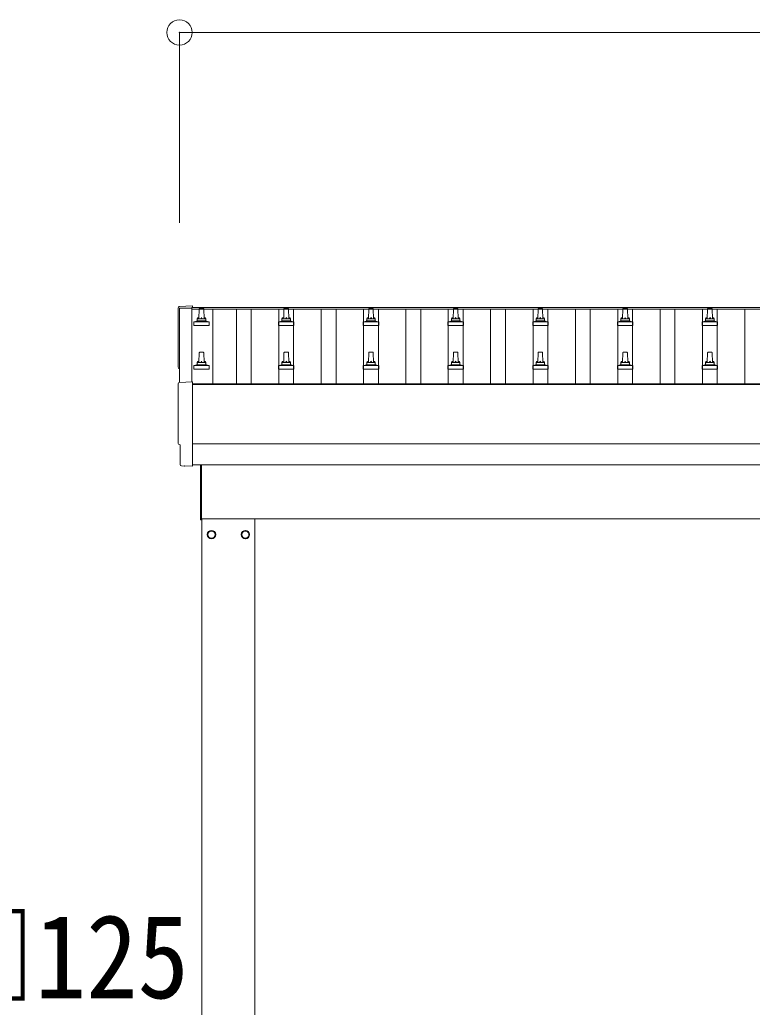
# Model space of a CAD drawing. Units: millimetres at full size, sheet at 1:60; details may follow other scales. Extents: x -16864 to 16864, y -11640 to 11640.
# Drawn here: x -11399 to -9670, y -5926 to -3593 of the extents above; entities that cross this region are included whole.
import ezdxf
from ezdxf.enums import TextEntityAlignment as Align

# ---------------------------------------------------------------- set-up
doc = ezdxf.new("R2010")
doc.units = ezdxf.units.MM
doc.header["$LTSCALE"] = 60
doc.header["$PDMODE"] = 32
doc.header["$PDSIZE"] = 60
for name, color, linetype, lineweight in [('0-2_TEXT1', 4, 'Continuous', 9), ('0-5_ELV2', 5, 'Continuous', 5), ('0-8_TABLE1', 6, 'Continuous', 9)]:
    doc.layers.add(name, color=color, linetype=linetype, lineweight=lineweight)
doc.styles.add('ＭＳ ゴシック', font='')
doc.styles.get('ＭＳ ゴシック').set_extended_font_data('MS Gothic')

msp = doc.modelspace()

# ---------------------------------------------------------------- linework, layer by layer
at = {"layer": '0-2_TEXT1'}
for p, q in [((-10992.98, -4273.36), (-10992.98, -4448.84)), ((-10992.98, -4273.36), (-5546.98, -4273.36)), ((-10992.98, -4276.95), (-5546.98, -4276.95)), ((-11022.55, -4450.39), (-10990.98, -4448.74)), ((-10990.98, -4448.74), (-10990.98, -4647.6)), ((-10990.98, -4452.97), (-5548.98, -4452.97)), ((-10990.98, -4454.86), (-5548.98, -4454.86)), ((-5548.98, -4594.75), (-10990.98, -4594.75)), ((-11010.62, -4647.6), (-11017.53, -4647.23)), ((-10990.98, -4644.57), (-5548.98, -4644.57)), ((-10971.98, -4774.97), (-10971.98, -4644.67)), ((-10969.98, -4644.67), (-10969.98, -4774.97)), ((-10969.98, -4774.97), (-10971.98, -4774.97)), ((-10969.98, -4772.47), (-5673.98, -4772.47)), ((-10968.98, -7627.47), (-10968.98, -4772.47)), ((-10843.98, -4772.47), (-10843.98, -7627.47)), ((-10937.89, -4809.22), (-10937.99, -4809.22)), ((-10937.89, -4809.72), (-10937.99, -4809.72)), ((-10875.08, -4809.22), (-10874.98, -4809.22)), ((-10875.08, -4809.72), (-10874.98, -4809.72))]:
    msp.add_line(p, q, dxfattribs=at)
for points in [[(-11022.55, -4270.96), (-10990.98, -4269.31), (-10990.98, -4273.36)], [(-11021.98, -4450.36), (-11021.98, -4274.32), (-10992.98, -4274.32)], [(-11020.37, -4644.24), (-11020.37, -4597.21), (-11020.97, -4597.21)], [(-11009.87, -4647.32), (-11009.21, -4646.69), (-10990.98, -4647.6)]]:
    msp.add_lwpolyline(points, dxfattribs=at)
for points in [[(-10946.48, -4799.66), (-10954.98, -4804.56), (-10954.98, -4814.38), (-10946.48, -4819.29), (-10937.98, -4814.38), (-10937.98, -4804.56)], [(-10866.48, -4799.66), (-10857.98, -4804.56), (-10857.98, -4814.38), (-10866.48, -4819.29), (-10874.98, -4814.38), (-10874.98, -4804.56)]]:
    msp.add_lwpolyline(points, close=True, dxfattribs=at)
for centre, radius in [((-10946.48, -4809.47), 10), ((-10946.48, -4809.47), 8.5), ((-10866.48, -4809.47), 10), ((-10866.48, -4809.47), 8.5)]:
    msp.add_circle(centre, radius, dxfattribs=at)
for centre, start, end in [((-10946.48, -4809.47), 111.25399, 128.74601), ((-10946.48, -4809.47), 51.25399, 68.74601), ((-10866.48, -4809.47), 111.25399, 128.74601), ((-10866.48, -4809.47), 51.25399, 68.74601), ((-10946.48, -4809.47), 171.25399, 188.74601), ((-10946.48, -4809.47), 231.25399, 248.74601), ((-10946.48, -4809.47), 291.25399, 308.74601), ((-10946.48, -4809.47), 1.66581, 8.74601), ((-10946.48, -4809.47), 351.25399, 358.33419), ((-10866.48, -4809.47), 171.25399, 178.33419), ((-10866.48, -4809.47), 181.66581, 188.74601), ((-10866.48, -4809.47), 231.25399, 248.74601), ((-10866.48, -4809.47), 291.25399, 308.74601), ((-10866.48, -4809.47), 351.25399, 8.74601)]:
    msp.add_arc(centre, 8.6, start, end, dxfattribs=at)
for centre, major_axis, ratio, start_param, end_param in [((-11022.4, -4273.95), (-3, 0), 0.99863, 4.7647489, 6.2979817), ((-15788.26, -4344.38), (4763.38, 0), 0.99863, 6.2686928, 6.2979817), ((-11020.97, -4413.38), (-4.41, 0), 0.99863, 6.2686928, 7.6252171), ((-11022.4, -4453.39), (-3, 0), 0.99863, 4.7647489, 6.2979817), ((-15788.26, -4523.81), (4763.38, 0), 0.99863, 6.2686928, 6.2979817), ((-11020.97, -4592.81), (-4.41, 0), 0.99863, 6.2686928, 7.8539816), ((-11017.37, -4644.23), (-2.18, -2.07), 0.9974, 5.5252311, 7.0411395), ((-11010.56, -4646.6), (-0.727, -0.69), 0.9974, 0.7579542, 1.5707963)]:
    msp.add_ellipse(centre, major_axis=major_axis, ratio=ratio, start_param=start_param, end_param=end_param, dxfattribs=at)
at = {"layer": '0-5_ELV2'}
for p, q in [((-10975.98, -4299.88), (-10975.26, -4276.35)), ((-10974.26, -4275.38), (-10965.71, -4275.38)), ((-10964.71, -4276.35), (-10963.98, -4299.88)), ((-10775.98, -4299.88), (-10775.26, -4276.35)), ((-10774.26, -4275.38), (-10765.71, -4275.38)), ((-10764.71, -4276.35), (-10763.98, -4299.88)), ((-10575.98, -4299.88), (-10575.26, -4276.35)), ((-10574.26, -4275.38), (-10565.71, -4275.38)), ((-10564.71, -4276.35), (-10563.98, -4299.88)), ((-10375.98, -4299.88), (-10375.26, -4276.35)), ((-10374.26, -4275.38), (-10365.71, -4275.38)), ((-10364.71, -4276.35), (-10363.98, -4299.88)), ((-10175.98, -4299.88), (-10175.26, -4276.35)), ((-10174.26, -4275.38), (-10165.71, -4275.38)), ((-10164.71, -4276.35), (-10163.98, -4299.88)), ((-9975.98, -4299.88), (-9975.26, -4276.35)), ((-9974.26, -4275.38), (-9965.71, -4275.38)), ((-9964.71, -4276.35), (-9963.98, -4299.88)), ((-9775.98, -4299.88), (-9775.26, -4276.35)), ((-9774.26, -4275.38), (-9765.71, -4275.38)), ((-9764.71, -4276.35), (-9763.98, -4299.88)), ((-10988.23, -4315.38), (-10988.23, -4307.66)), ((-10987.85, -4306.88), (-10952.12, -4306.88)), ((-10987.47, -4306.69), (-10980.75, -4305.06)), ((-10980.37, -4304.88), (-10959.6, -4304.88)), ((-10979.98, -4304.09), (-10979.98, -4299.88)), ((-10978.98, -4299.88), (-10960.98, -4299.88)), ((-10959.98, -4304.09), (-10959.98, -4299.88)), ((-10952.5, -4306.69), (-10959.22, -4305.06)), ((-10951.73, -4315.38), (-10951.73, -4307.66)), ((-10788.23, -4315.38), (-10788.23, -4307.66)), ((-10787.85, -4306.88), (-10752.12, -4306.88)), ((-10787.47, -4306.69), (-10780.75, -4305.06)), ((-10780.37, -4304.88), (-10759.6, -4304.88)), ((-10779.98, -4304.09), (-10779.98, -4299.88)), ((-10778.98, -4299.88), (-10760.98, -4299.88)), ((-10759.98, -4304.09), (-10759.98, -4299.88)), ((-10752.5, -4306.69), (-10759.22, -4305.06)), ((-10751.73, -4315.38), (-10751.73, -4307.66)), ((-10588.23, -4315.38), (-10588.23, -4307.66)), ((-10587.85, -4306.88), (-10552.12, -4306.88)), ((-10587.47, -4306.69), (-10580.75, -4305.06)), ((-10580.37, -4304.88), (-10559.6, -4304.88)), ((-10579.98, -4304.09), (-10579.98, -4299.88)), ((-10578.98, -4299.88), (-10560.98, -4299.88)), ((-10559.98, -4304.09), (-10559.98, -4299.88)), ((-10552.5, -4306.69), (-10559.22, -4305.06)), ((-10551.73, -4315.38), (-10551.73, -4307.66)), ((-10388.23, -4315.38), (-10388.23, -4307.66)), ((-10387.85, -4306.88), (-10352.12, -4306.88)), ((-10387.47, -4306.69), (-10380.75, -4305.06)), ((-10380.37, -4304.88), (-10359.6, -4304.88)), ((-10379.98, -4304.09), (-10379.98, -4299.88)), ((-10378.98, -4299.88), (-10360.98, -4299.88)), ((-10359.98, -4304.09), (-10359.98, -4299.88)), ((-10352.5, -4306.69), (-10359.22, -4305.06)), ((-10351.73, -4315.38), (-10351.73, -4307.66)), ((-10188.23, -4315.38), (-10188.23, -4307.66)), ((-10187.85, -4306.88), (-10152.12, -4306.88)), ((-10187.47, -4306.69), (-10180.75, -4305.06)), ((-10180.37, -4304.88), (-10159.6, -4304.88)), ((-10179.98, -4304.09), (-10179.98, -4299.88)), ((-10178.98, -4299.88), (-10160.98, -4299.88)), ((-10159.98, -4304.09), (-10159.98, -4299.88)), ((-10152.5, -4306.69), (-10159.22, -4305.06)), ((-10151.73, -4315.38), (-10151.73, -4307.66)), ((-9988.23, -4315.38), (-9988.23, -4307.66)), ((-9987.85, -4306.88), (-9952.12, -4306.88)), ((-9987.47, -4306.69), (-9980.75, -4305.06)), ((-9980.37, -4304.88), (-9959.6, -4304.88)), ((-9979.98, -4304.09), (-9979.98, -4299.88)), ((-9978.98, -4299.88), (-9960.98, -4299.88)), ((-9959.98, -4304.09), (-9959.98, -4299.88)), ((-9952.5, -4306.69), (-9959.22, -4305.06)), ((-9951.73, -4315.38), (-9951.73, -4307.66)), ((-9788.23, -4315.38), (-9788.23, -4307.66)), ((-9787.85, -4306.88), (-9752.12, -4306.88)), ((-9787.47, -4306.69), (-9780.75, -4305.06)), ((-9780.37, -4304.88), (-9759.6, -4304.88)), ((-9779.98, -4304.09), (-9779.98, -4299.88)), ((-9778.98, -4299.88), (-9760.98, -4299.88)), ((-9759.98, -4304.09), (-9759.98, -4299.88)), ((-9752.5, -4306.69), (-9759.22, -4305.06)), ((-9751.73, -4315.38), (-9751.73, -4307.66)), ((-10951.73, -4315.38), (-10988.23, -4315.38)), ((-10751.73, -4315.38), (-10788.23, -4315.38)), ((-10551.73, -4315.38), (-10588.23, -4315.38)), ((-10351.73, -4315.38), (-10388.23, -4315.38)), ((-10151.73, -4315.38), (-10188.23, -4315.38)), ((-9951.73, -4315.38), (-9988.23, -4315.38)), ((-9751.73, -4315.38), (-9788.23, -4315.38)), ((-10975.98, -4403.21), (-10975.26, -4379.69)), ((-10974.26, -4378.71), (-10965.71, -4378.71)), ((-10964.71, -4379.69), (-10963.98, -4403.21)), ((-10775.98, -4403.21), (-10775.26, -4379.69)), ((-10774.26, -4378.71), (-10765.71, -4378.71)), ((-10764.71, -4379.69), (-10763.98, -4403.21)), ((-10575.98, -4403.21), (-10575.26, -4379.69)), ((-10574.26, -4378.71), (-10565.71, -4378.71)), ((-10564.71, -4379.69), (-10563.98, -4403.21)), ((-10375.98, -4403.21), (-10375.26, -4379.69)), ((-10374.26, -4378.71), (-10365.71, -4378.71)), ((-10364.71, -4379.69), (-10363.98, -4403.21)), ((-10175.98, -4403.21), (-10175.26, -4379.69)), ((-10174.26, -4378.71), (-10165.71, -4378.71)), ((-10164.71, -4379.69), (-10163.98, -4403.21)), ((-9975.98, -4403.21), (-9975.26, -4379.69)), ((-9974.26, -4378.71), (-9965.71, -4378.71)), ((-9964.71, -4379.69), (-9963.98, -4403.21)), ((-9775.98, -4403.21), (-9775.26, -4379.69)), ((-9774.26, -4378.71), (-9765.71, -4378.71)), ((-9764.71, -4379.69), (-9763.98, -4403.21)), ((-10987.47, -4410.02), (-10980.75, -4408.4)), ((-10980.37, -4408.21), (-10959.6, -4408.21)), ((-10979.98, -4407.42), (-10979.98, -4403.21)), ((-10978.98, -4403.21), (-10960.98, -4403.21)), ((-10959.98, -4407.42), (-10959.98, -4403.21)), ((-10952.5, -4410.02), (-10959.22, -4408.4)), ((-10787.47, -4410.02), (-10780.75, -4408.4)), ((-10780.37, -4408.21), (-10759.6, -4408.21)), ((-10779.98, -4407.42), (-10779.98, -4403.21)), ((-10778.98, -4403.21), (-10760.98, -4403.21)), ((-10759.98, -4407.42), (-10759.98, -4403.21)), ((-10752.5, -4410.02), (-10759.22, -4408.4)), ((-10587.47, -4410.02), (-10580.75, -4408.4)), ((-10580.37, -4408.21), (-10559.6, -4408.21)), ((-10579.98, -4407.42), (-10579.98, -4403.21)), ((-10578.98, -4403.21), (-10560.98, -4403.21)), ((-10559.98, -4407.42), (-10559.98, -4403.21)), ((-10552.5, -4410.02), (-10559.22, -4408.4)), ((-10387.47, -4410.02), (-10380.75, -4408.4)), ((-10380.37, -4408.21), (-10359.6, -4408.21)), ((-10379.98, -4407.42), (-10379.98, -4403.21)), ((-10378.98, -4403.21), (-10360.98, -4403.21)), ((-10359.98, -4407.42), (-10359.98, -4403.21)), ((-10352.5, -4410.02), (-10359.22, -4408.4)), ((-10187.47, -4410.02), (-10180.75, -4408.4)), ((-10180.37, -4408.21), (-10159.6, -4408.21)), ((-10179.98, -4407.42), (-10179.98, -4403.21)), ((-10178.98, -4403.21), (-10160.98, -4403.21)), ((-10159.98, -4407.42), (-10159.98, -4403.21)), ((-10152.5, -4410.02), (-10159.22, -4408.4)), ((-9987.47, -4410.02), (-9980.75, -4408.4)), ((-9980.37, -4408.21), (-9959.6, -4408.21)), ((-9979.98, -4407.42), (-9979.98, -4403.21)), ((-9978.98, -4403.21), (-9960.98, -4403.21)), ((-9959.98, -4407.42), (-9959.98, -4403.21)), ((-9952.5, -4410.02), (-9959.22, -4408.4)), ((-9787.47, -4410.02), (-9780.75, -4408.4)), ((-9780.37, -4408.21), (-9759.6, -4408.21)), ((-9779.98, -4407.42), (-9779.98, -4403.21)), ((-9778.98, -4403.21), (-9760.98, -4403.21)), ((-9759.98, -4407.42), (-9759.98, -4403.21)), ((-9752.5, -4410.02), (-9759.22, -4408.4)), ((-10988.23, -4418.71), (-10988.23, -4411)), ((-10951.73, -4418.71), (-10988.23, -4418.71)), ((-10987.85, -4410.21), (-10952.12, -4410.21)), ((-10951.73, -4418.71), (-10951.73, -4411)), ((-10788.23, -4418.71), (-10788.23, -4411)), ((-10751.73, -4418.71), (-10788.23, -4418.71)), ((-10787.85, -4410.21), (-10752.12, -4410.21)), ((-10751.73, -4418.71), (-10751.73, -4411)), ((-10588.23, -4418.71), (-10588.23, -4411)), ((-10551.73, -4418.71), (-10588.23, -4418.71)), ((-10587.85, -4410.21), (-10552.12, -4410.21)), ((-10551.73, -4418.71), (-10551.73, -4411)), ((-10388.23, -4418.71), (-10388.23, -4411)), ((-10351.73, -4418.71), (-10388.23, -4418.71)), ((-10387.85, -4410.21), (-10352.12, -4410.21)), ((-10351.73, -4418.71), (-10351.73, -4411)), ((-10188.23, -4418.71), (-10188.23, -4411)), ((-10151.73, -4418.71), (-10188.23, -4418.71)), ((-10187.85, -4410.21), (-10152.12, -4410.21)), ((-10151.73, -4418.71), (-10151.73, -4411)), ((-9988.23, -4418.71), (-9988.23, -4411)), ((-9951.73, -4418.71), (-9988.23, -4418.71)), ((-9987.85, -4410.21), (-9952.12, -4410.21)), ((-9951.73, -4418.71), (-9951.73, -4411)), ((-9788.23, -4418.71), (-9788.23, -4411)), ((-9751.73, -4418.71), (-9788.23, -4418.71)), ((-9787.85, -4410.21), (-9752.12, -4410.21)), ((-9751.73, -4418.71), (-9751.73, -4411))]:
    msp.add_line(p, q, dxfattribs=at)
at = {"layer": '0-5_ELV2', "color": 4, "lineweight": 9}
for p, q in [((-10943.48, -4276.95), (-10943.48, -4452.97)), ((-10887.48, -4452.97), (-10887.48, -4276.95)), ((-10852.48, -4452.97), (-10852.48, -4276.95)), ((-10787.48, -4452.97), (-10787.48, -4276.95)), ((-10752.48, -4452.97), (-10752.48, -4276.95)), ((-10687.48, -4452.97), (-10687.48, -4276.95)), ((-10652.48, -4452.97), (-10652.48, -4276.95)), ((-10587.48, -4452.97), (-10587.48, -4276.95)), ((-10552.48, -4452.97), (-10552.48, -4276.95)), ((-10487.48, -4452.97), (-10487.48, -4276.95)), ((-10452.48, -4452.97), (-10452.48, -4276.95)), ((-10387.48, -4452.97), (-10387.48, -4276.95)), ((-10352.48, -4452.97), (-10352.48, -4276.95)), ((-10287.48, -4452.97), (-10287.48, -4276.95)), ((-10252.48, -4452.97), (-10252.48, -4276.95)), ((-10187.48, -4452.97), (-10187.48, -4276.95)), ((-10152.48, -4452.97), (-10152.48, -4276.95)), ((-10087.48, -4452.97), (-10087.48, -4276.95)), ((-10052.48, -4452.97), (-10052.48, -4276.95)), ((-9987.48, -4452.97), (-9987.48, -4276.95)), ((-9952.48, -4452.97), (-9952.48, -4276.95)), ((-9887.48, -4452.97), (-9887.48, -4276.95)), ((-9852.48, -4452.97), (-9852.48, -4276.95)), ((-9787.48, -4452.97), (-9787.48, -4276.95)), ((-9752.48, -4452.97), (-9752.48, -4276.95)), ((-9687.48, -4452.97), (-9687.48, -4276.95))]:
    msp.add_line(p, q, dxfattribs=at)
at = {"layer": '0-5_ELV2'}
for centre, radius, start, end in [((-10974.26, -4276.38), 1, 90, 178.60509), ((-10965.71, -4276.38), 1, 1.39491, 90), ((-10774.26, -4276.38), 1, 90, 178.60509), ((-10765.71, -4276.38), 1, 1.39491, 90), ((-10574.26, -4276.38), 1, 90, 178.60509), ((-10565.71, -4276.38), 1, 1.39491, 90), ((-10374.26, -4276.38), 1, 90, 178.60509), ((-10365.71, -4276.38), 1, 1.39491, 90), ((-10174.26, -4276.38), 1, 90, 178.60509), ((-10165.71, -4276.38), 1, 1.39491, 90), ((-9974.26, -4276.38), 1, 90, 178.60509), ((-9965.71, -4276.38), 1, 1.39491, 90), ((-9774.26, -4276.38), 1, 90, 178.60509), ((-9765.71, -4276.38), 1, 1.39491, 90), ((-10987.23, -4307.66), 1, 103.62699, 180), ((-10980.98, -4304.09), 1, 283.62699, 0), ((-10975.9, -4300.51), 4.13, 90, 171.17633), ((-10978.98, -4300.88), 1, 90, 180), ((-10966.65, -4299.88), 4.83, 133.60282, 180), ((-10973.32, -4299.88), 4.83, 0, 46.39718), ((-10964.07, -4300.51), 4.13, 8.82367, 90), ((-10960.98, -4300.88), 1, 0, 90), ((-10958.98, -4304.09), 1, 180, 256.37301), ((-10952.73, -4307.66), 1, 0, 76.37301), ((-10787.23, -4307.66), 1, 103.62699, 180), ((-10780.98, -4304.09), 1, 283.62699, 0), ((-10775.9, -4300.51), 4.13, 90, 171.17633), ((-10778.98, -4300.88), 1, 90, 180), ((-10766.65, -4299.88), 4.83, 133.60282, 180), ((-10773.32, -4299.88), 4.83, 0, 46.39718), ((-10764.07, -4300.51), 4.13, 8.82367, 90), ((-10760.98, -4300.88), 1, 0, 90), ((-10758.98, -4304.09), 1, 180, 256.37301), ((-10752.73, -4307.66), 1, 0, 76.37301), ((-10587.23, -4307.66), 1, 103.62699, 180), ((-10580.98, -4304.09), 1, 283.62699, 0), ((-10575.9, -4300.51), 4.13, 90, 171.17633), ((-10578.98, -4300.88), 1, 90, 180), ((-10566.65, -4299.88), 4.83, 133.60282, 180), ((-10573.32, -4299.88), 4.83, 0, 46.39718), ((-10564.07, -4300.51), 4.13, 8.82367, 90), ((-10560.98, -4300.88), 1, 0, 90), ((-10558.98, -4304.09), 1, 180, 256.37301), ((-10552.73, -4307.66), 1, 0, 76.37301), ((-10387.23, -4307.66), 1, 103.62699, 180), ((-10380.98, -4304.09), 1, 283.62699, 0), ((-10375.9, -4300.51), 4.13, 90, 171.17633), ((-10378.98, -4300.88), 1, 90, 180), ((-10366.65, -4299.88), 4.83, 133.60282, 180), ((-10373.32, -4299.88), 4.83, 0, 46.39718), ((-10364.07, -4300.51), 4.13, 8.82367, 90), ((-10360.98, -4300.88), 1, 0, 90), ((-10358.98, -4304.09), 1, 180, 256.37301), ((-10352.73, -4307.66), 1, 0, 76.37301), ((-10187.23, -4307.66), 1, 103.62699, 180), ((-10180.98, -4304.09), 1, 283.62699, 0), ((-10175.9, -4300.51), 4.13, 90, 171.17633), ((-10178.98, -4300.88), 1, 90, 180), ((-10166.65, -4299.88), 4.83, 133.60282, 180), ((-10173.32, -4299.88), 4.83, 0, 46.39718), ((-10164.07, -4300.51), 4.13, 8.82367, 90), ((-10160.98, -4300.88), 1, 0, 90), ((-10158.98, -4304.09), 1, 180, 256.37301), ((-10152.73, -4307.66), 1, 0, 76.37301), ((-9987.23, -4307.66), 1, 103.62699, 180), ((-9980.98, -4304.09), 1, 283.62699, 0), ((-9975.9, -4300.51), 4.13, 90, 171.17633), ((-9978.98, -4300.88), 1, 90, 180), ((-9966.65, -4299.88), 4.83, 133.60282, 180), ((-9973.32, -4299.88), 4.83, 0, 46.39718), ((-9964.07, -4300.51), 4.13, 8.82367, 90), ((-9960.98, -4300.88), 1, 0, 90), ((-9958.98, -4304.09), 1, 180, 256.37301), ((-9952.73, -4307.66), 1, 0, 76.37301), ((-9787.23, -4307.66), 1, 103.62699, 180), ((-9780.98, -4304.09), 1, 283.62699, 0), ((-9775.9, -4300.51), 4.13, 90, 171.17633), ((-9778.98, -4300.88), 1, 90, 180), ((-9766.65, -4299.88), 4.83, 133.60282, 180), ((-9773.32, -4299.88), 4.83, 0, 46.39718), ((-9764.07, -4300.51), 4.13, 8.82367, 90), ((-9760.98, -4300.88), 1, 0, 90), ((-9758.98, -4304.09), 1, 180, 256.37301), ((-9752.73, -4307.66), 1, 0, 76.37301), ((-10974.26, -4379.71), 1, 90, 178.60509), ((-10965.71, -4379.71), 1, 1.39491, 90), ((-10774.26, -4379.71), 1, 90, 178.60509), ((-10765.71, -4379.71), 1, 1.39491, 90), ((-10574.26, -4379.71), 1, 90, 178.60509), ((-10565.71, -4379.71), 1, 1.39491, 90), ((-10374.26, -4379.71), 1, 90, 178.60509), ((-10365.71, -4379.71), 1, 1.39491, 90), ((-10174.26, -4379.71), 1, 90, 178.60509), ((-10165.71, -4379.71), 1, 1.39491, 90), ((-9974.26, -4379.71), 1, 90, 178.60509), ((-9965.71, -4379.71), 1, 1.39491, 90), ((-9774.26, -4379.71), 1, 90, 178.60509), ((-9765.71, -4379.71), 1, 1.39491, 90), ((-10980.98, -4407.42), 1, 283.62699, 0), ((-10975.9, -4403.84), 4.13, 90, 171.17633), ((-10978.98, -4404.21), 1, 90, 180), ((-10966.65, -4403.21), 4.83, 133.60282, 180), ((-10973.32, -4403.21), 4.83, 0, 46.39718), ((-10964.07, -4403.84), 4.13, 8.82367, 90), ((-10960.98, -4404.21), 1, 0, 90), ((-10958.98, -4407.42), 1, 180, 256.37301), ((-10780.98, -4407.42), 1, 283.62699, 0), ((-10775.9, -4403.84), 4.13, 90, 171.17633), ((-10778.98, -4404.21), 1, 90, 180), ((-10766.65, -4403.21), 4.83, 133.60282, 180), ((-10773.32, -4403.21), 4.83, 0, 46.39718), ((-10764.07, -4403.84), 4.13, 8.82367, 90), ((-10760.98, -4404.21), 1, 0, 90), ((-10758.98, -4407.42), 1, 180, 256.37301), ((-10580.98, -4407.42), 1, 283.62699, 0), ((-10575.9, -4403.84), 4.13, 90, 171.17633), ((-10578.98, -4404.21), 1, 90, 180), ((-10566.65, -4403.21), 4.83, 133.60282, 180), ((-10573.32, -4403.21), 4.83, 0, 46.39718), ((-10564.07, -4403.84), 4.13, 8.82367, 90), ((-10560.98, -4404.21), 1, 0, 90), ((-10558.98, -4407.42), 1, 180, 256.37301), ((-10380.98, -4407.42), 1, 283.62699, 0), ((-10375.9, -4403.84), 4.13, 90, 171.17633), ((-10378.98, -4404.21), 1, 90, 180), ((-10366.65, -4403.21), 4.83, 133.60282, 180), ((-10373.32, -4403.21), 4.83, 0, 46.39718), ((-10364.07, -4403.84), 4.13, 8.82367, 90), ((-10360.98, -4404.21), 1, 0, 90), ((-10358.98, -4407.42), 1, 180, 256.37301), ((-10180.98, -4407.42), 1, 283.62699, 0), ((-10175.9, -4403.84), 4.13, 90, 171.17633), ((-10178.98, -4404.21), 1, 90, 180), ((-10166.65, -4403.21), 4.83, 133.60282, 180), ((-10173.32, -4403.21), 4.83, 0, 46.39718), ((-10164.07, -4403.84), 4.13, 8.82367, 90), ((-10160.98, -4404.21), 1, 0, 90), ((-10158.98, -4407.42), 1, 180, 256.37301), ((-9980.98, -4407.42), 1, 283.62699, 0), ((-9975.9, -4403.84), 4.13, 90, 171.17633), ((-9978.98, -4404.21), 1, 90, 180), ((-9966.65, -4403.21), 4.83, 133.60282, 180), ((-9973.32, -4403.21), 4.83, 0, 46.39718), ((-9964.07, -4403.84), 4.13, 8.82367, 90), ((-9960.98, -4404.21), 1, 0, 90), ((-9958.98, -4407.42), 1, 180, 256.37301), ((-9780.98, -4407.42), 1, 283.62699, 0), ((-9775.9, -4403.84), 4.13, 90, 171.17633), ((-9778.98, -4404.21), 1, 90, 180), ((-9766.65, -4403.21), 4.83, 133.60282, 180), ((-9773.32, -4403.21), 4.83, 0, 46.39718), ((-9764.07, -4403.84), 4.13, 8.82367, 90), ((-9760.98, -4404.21), 1, 0, 90), ((-9758.98, -4407.42), 1, 180, 256.37301), ((-10987.23, -4411), 1, 103.62699, 180), ((-10952.73, -4411), 1, 0, 76.37301), ((-10787.23, -4411), 1, 103.62699, 180), ((-10752.73, -4411), 1, 0, 76.37301), ((-10587.23, -4411), 1, 103.62699, 180), ((-10552.73, -4411), 1, 0, 76.37301), ((-10387.23, -4411), 1, 103.62699, 180), ((-10352.73, -4411), 1, 0, 76.37301), ((-10187.23, -4411), 1, 103.62699, 180), ((-10152.73, -4411), 1, 0, 76.37301), ((-9987.23, -4411), 1, 103.62699, 180), ((-9952.73, -4411), 1, 0, 76.37301), ((-9787.23, -4411), 1, 103.62699, 180), ((-9752.73, -4411), 1, 0, 76.37301)]:
    msp.add_arc(centre, radius, start, end, dxfattribs=at)
at = {"layer": '0-8_TABLE1'}
for p, q in [((-11021.98, -3623.36), (-11021.98, -4073.36)), ((-5517.98, -3623.36), (-11021.98, -3623.36))]:
    msp.add_line(p, q, dxfattribs=at)
msp.add_point((-11021.98, -3623.36), dxfattribs=at)

# ---------------------------------------------------------------- texts
at = {"layer": '0-8_TABLE1', "color": 7, "style": 'ＭＳ ゴシック', "width": 0.9}
msp.add_text('□125', height=197.9, dxfattribs=at).set_placement((-11606.16, -5963.94), align=Align.BOTTOM_LEFT)

doc.saveas('drawing.dxf')
